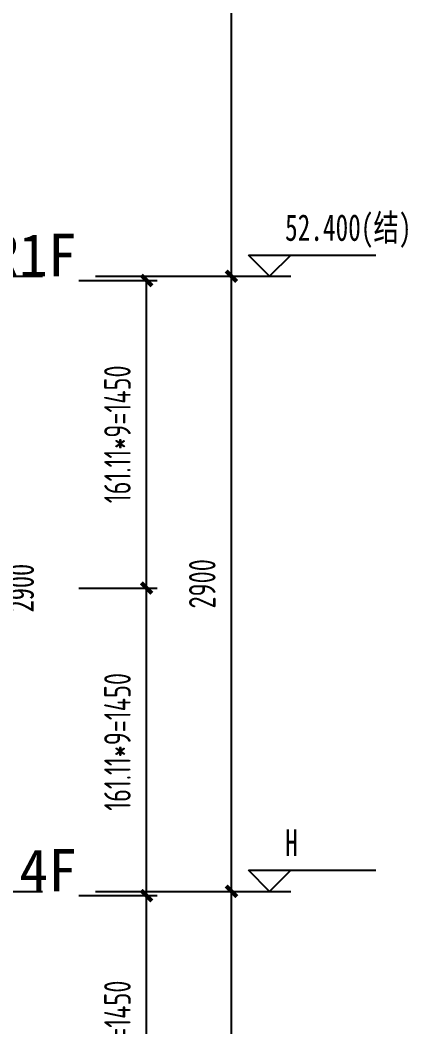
# Model space of a CAD drawing. Extents: x -678900 to 2378000, y 0 to 1840591.
# Drawn here: x -127215 to -125388, y 690882 to 695628 of the extents above; entities that cross this region are included whole.
import ezdxf

# ---------------------------------------------------------------- set-up
doc = ezdxf.new("R2010")
doc.units = 0
doc.header["$LTSCALE"] = 1000
doc.header["$MEASUREMENT"] = 0
doc.header["$PDMODE"] = 1
doc.linetypes.add('CENTER', pattern=[2, 1.25, -0.25, 0.25, -0.25])
doc.layers.get('0').update_dxf_attribs({"linetype": 'CONTINUOUS'})
doc.layers.get('DEFPOINTS').update_dxf_attribs({"color": 8, "linetype": 'CONTINUOUS'})
doc.layers.add('A-DIMS-OTSD-XK', color=61, linetype='CONTINUOUS', lineweight=40)
for name, color, linetype in [('AD-AXIS-AXIS', 1, 'CENTER'), ('AD-AXIS-DIMS', 3, 'CONTINUOUS'), ('AD-DIMS-INSD', 73, 'CONTINUOUS'), ('AD-LEVL-HIGH', 61, 'CONTINUOUS'), ('C-XREF-INT', 7, 'CONTINUOUS')]:
    doc.layers.add(name, color=color, linetype=linetype)
doc.styles.add('TH-STYLE1', font='', dxfattribs={"width": 0.7})
doc.styles.add('TH-STYLE2', font='', dxfattribs={"width": 0.7})
doc.styles.add('TH-STYLE3', font='TSSDENG', dxfattribs={"width": 0.7, "bigfont": 'TSSDCHN'})
doc.styles.add('仿宋字体50', font='', dxfattribs={"width": 0.7, "height": 120})
doc.styles.get('TH-STYLE1').set_extended_font_data('SimSun')
doc.styles.get('TH-STYLE2').set_extended_font_data('SimSun')
doc.styles.get('仿宋字体50').set_extended_font_data('SimSun')
doc.dimstyles.new('TH-DIM50', dxfattribs={"dimscale": 50, "dimtxt": 2.5, "dimasz": 1, "dimexe": 1, "dimexo": 1, "dimgap": 1.5, "dimtad": 1, "dimdec": 0, "dimdsep": 46, "dimtxsty": 'TH-STYLE3', "dimblk1": 'ARCHTICK', "dimblk2": 'ARCHTICK', "dimsah": 1, "dimcen": -1, "dimclrd": 256, "dimclre": 256, "dimclrt": 256, "dimazin": 0, "dimtfac": 1, "dimtdec": 0, "dimtix": 1, "dimtmove": 2, "dimatfit": 0, "dimldrblk": 'ARCHTICK', "dimfxl": 0, "dimtolj": 1, "dimtzin": 0, "dimlwd": -1, "dimlwe": -1, "dimarcsym": 0})
doc.dimstyles.new('TH-DIM50-CAD-REVIT', dxfattribs={"dimscale": 100, "dimtxt": 120, "dimasz": 0.5, "dimexe": 0.75, "dimexo": 0.5, "dimgap": 0.5, "dimtad": 1, "dimdec": 0, "dimdsep": 46, "dimtxsty": '仿宋字体50', "dimblk1": 'ARCHTICK', "dimblk2": 'ARCHTICK', "dimsah": 1, "dimcen": -1, "dimclrd": 256, "dimclre": 256, "dimclrt": 256, "dimazin": 0, "dimtfac": 1, "dimtdec": 0, "dimtix": 1, "dimtmove": 2, "dimatfit": 0, "dimldrblk": 'ARCHTICK', "dimfxl": 0, "dimtolj": 1, "dimtzin": 0, "dimlwd": -1, "dimlwe": -1, "dimarcsym": 0})

# ---------------------------------------------------------------- blocks, each defined once
blk = doc.blocks.new('_ArchTick')
at = {"color": 0, "linetype": 'ByBlock', "const_width": 0.4}
blk.add_lwpolyline([(-0.5, -0.5), (0.5, 0.5)], dxfattribs=at)
blk = doc.blocks.new('*D309')
at = {"layer": 'A-DIMS-OTSD-XK'}
for p, q in [((2760, -50), (2760, 2950)), ((2460, 2900), (2860, 2900)), ((2460, 0), (2860, 0))]:
    blk.add_line(p, q, dxfattribs=at)
at = {"layer": 'DEFPOINTS', "color": 0}
for p in [(2360, 2900), (2760, 2900), (2360, 0)]:
    blk.add_point(p, dxfattribs=at)
at = {"layer": 'A-DIMS-OTSD-XK', "xscale": 50, "yscale": 50, "zscale": 50}
for p, rotation in [((2760, 2900), 90), ((2760, 0), 270)]:
    blk.add_blockref('_ArchTick', p, dxfattribs=dict(at, rotation=rotation))
at = {"layer": 'A-DIMS-OTSD-XK', "insert": (2910, 1450), "char_height": 120, "attachment_point": 5, "rotation": 90, "style": '仿宋字体50'}
blk.add_mtext('\\A1;2900', dxfattribs=at)
blk = doc.blocks.new('*D292')
at = {"layer": 'A-DIMS-OTSD-XK'}
for p, q in [((2760, -50), (2760, 2950)), ((2460, 2900), (2860, 2900)), ((2460, 0), (2860, 0))]:
    blk.add_line(p, q, dxfattribs=at)
at = {"layer": 'DEFPOINTS', "color": 0}
for p in [(2360, 2900), (2760, 2900), (2360, 0)]:
    blk.add_point(p, dxfattribs=at)
at = {"layer": 'A-DIMS-OTSD-XK', "xscale": 50, "yscale": 50, "zscale": 50}
for p, rotation in [((2760, 2900), 90), ((2760, 0), 270)]:
    blk.add_blockref('_ArchTick', p, dxfattribs=dict(at, rotation=rotation))
at = {"layer": 'A-DIMS-OTSD-XK', "insert": (2910, 1450), "char_height": 120, "attachment_point": 5, "rotation": 90, "style": '仿宋字体50'}
blk.add_mtext('\\A1;2900', dxfattribs=at)
blk = doc.blocks.new('DXMX_View_SectionJoint_DEFAULT_191024095657574386')
at = {"layer": 'DEFPOINTS', "style": 'TH-STYLE2'}
for s, p in [('R1F', (-7097, 18474.975163)), ('R1F', (-7097, 18474.975163)), ('R1F', (-7097, 18474.975163)), ('4F', (-6958.915035, 15574.975163)), ('4F', (-6958.915035, 15574.975163)), ('4F', (-6958.915035, 15574.975163))]:
    blk.add_text(s, height=200, dxfattribs=at).set_placement(p)
blk = doc.blocks.new('*U64')
for p, q in [((-200, 200), (200, 200)), ((0, 0), (-200, 200)), ((200, 200), (0, 0)), ((200, 200), (1000, 200)), ((-200, 0), (200, 0))]:
    blk.add_line(p, q)
at = {"style": 'TH-STYLE1', "width": 0.7}
blk.add_attdef('标高', (280.1, 334), '', height=250, dxfattribs=at)
blk = doc.blocks.new('*D1115')
at = {"layer": 'AD-DIMS-INSD'}
for p, q in [((11190, 13630), (11559.1, 13630)), ((11509.1, 12180), (11509.1, 13630)), ((11190, 12180), (11559.1, 12180))]:
    blk.add_line(p, q, dxfattribs=at)
at = {"layer": 'DEFPOINTS', "color": 0}
for p in [(11140, 13630), (11509.1, 13630), (11140, 12180)]:
    blk.add_point(p, dxfattribs=at)
at = {"layer": 'AD-DIMS-INSD', "xscale": 50, "yscale": 50, "zscale": 50}
for p, rotation in [((11509.1, 13630), 90), ((11509.1, 12180), 270)]:
    blk.add_blockref('_ArchTick', p, dxfattribs=dict(at, rotation=rotation))
at = {"layer": 'AD-DIMS-INSD', "insert": (11371.6, 12905), "char_height": 125, "attachment_point": 5, "rotation": 90, "style": 'TH-STYLE3'}
blk.add_mtext('\\A1;161.11*9=1450', dxfattribs=at)
blk = doc.blocks.new('*D1116')
at = {"layer": 'AD-DIMS-INSD'}
for p, q in [((11190, 15080), (11559.1, 15080)), ((11509.1, 13630), (11509.1, 15080)), ((11190, 13630), (11559.1, 13630))]:
    blk.add_line(p, q, dxfattribs=at)
at = {"layer": 'DEFPOINTS', "color": 0}
for p in [(11140, 15080), (11509.1, 15080), (11140, 13630)]:
    blk.add_point(p, dxfattribs=at)
at = {"layer": 'AD-DIMS-INSD', "xscale": 50, "yscale": 50, "zscale": 50}
for p, rotation in [((11509.1, 15080), 90), ((11509.1, 13630), 270)]:
    blk.add_blockref('_ArchTick', p, dxfattribs=dict(at, rotation=rotation))
at = {"layer": 'AD-DIMS-INSD', "insert": (11371.6, 14355), "char_height": 125, "attachment_point": 5, "rotation": 90, "style": 'TH-STYLE3'}
blk.add_mtext('\\A1;161.11*9=1450', dxfattribs=at)
blk = doc.blocks.new('*D1117')
at = {"layer": 'AD-DIMS-INSD'}
for p, q in [((11190, 16530), (11559.1, 16530)), ((11509.1, 15080), (11509.1, 16530)), ((11190, 15080), (11559.1, 15080))]:
    blk.add_line(p, q, dxfattribs=at)
at = {"layer": 'DEFPOINTS', "color": 0}
for p in [(11140, 16530), (11509.1, 16530), (11140, 15080)]:
    blk.add_point(p, dxfattribs=at)
at = {"layer": 'AD-DIMS-INSD', "xscale": 50, "yscale": 50, "zscale": 50}
for p, rotation in [((11509.1, 16530), 90), ((11509.1, 15080), 270)]:
    blk.add_blockref('_ArchTick', p, dxfattribs=dict(at, rotation=rotation))
at = {"layer": 'AD-DIMS-INSD', "insert": (11371.6, 15805), "char_height": 125, "attachment_point": 5, "rotation": 90, "style": 'TH-STYLE3'}
blk.add_mtext('\\A1;161.11*9=1450', dxfattribs=at)
blk = doc.blocks.new('*D1142')
at = {"layer": 'AD-AXIS-DIMS', "ltscale": 0.5}
for p, q in [((11354.4, 13650), (11959.1, 13650)), ((11909.1, 10750), (11909.1, 13650)), ((11354.4, 10750), (11959.1, 10750))]:
    blk.add_line(p, q, dxfattribs=at)
at = {"layer": 'DEFPOINTS', "color": 0, "ltscale": 0.5}
for p in [(11304.4, 13650), (11909.1, 13650), (11304.4, 10750)]:
    blk.add_point(p, dxfattribs=at)
at = {"layer": 'AD-AXIS-DIMS', "ltscale": 0.5, "xscale": 50, "yscale": 50, "zscale": 50}
for p, rotation in [((11909.1, 13650), 90), ((11909.1, 10750), 270)]:
    blk.add_blockref('_ArchTick', p, dxfattribs=dict(at, rotation=rotation))
at = {"layer": 'AD-AXIS-DIMS', "ltscale": 0.5, "insert": (11771.6, 12200), "char_height": 125, "attachment_point": 5, "rotation": 90, "style": 'TH-STYLE3'}
blk.add_mtext('\\A1;2900', dxfattribs=at)
blk = doc.blocks.new('*D1143')
at = {"layer": 'AD-AXIS-DIMS', "ltscale": 0.5}
for p, q in [((11354.4, 16550), (11959.1, 16550)), ((11909.1, 13650), (11909.1, 16550)), ((11354.4, 13650), (11959.1, 13650))]:
    blk.add_line(p, q, dxfattribs=at)
at = {"layer": 'DEFPOINTS', "color": 0, "ltscale": 0.5}
for p in [(11304.4, 16550), (11909.1, 16550), (11304.4, 13650)]:
    blk.add_point(p, dxfattribs=at)
at = {"layer": 'AD-AXIS-DIMS', "ltscale": 0.5, "xscale": 50, "yscale": 50, "zscale": 50}
for p, rotation in [((11909.1, 16550), 90), ((11909.1, 13650), 270)]:
    blk.add_blockref('_ArchTick', p, dxfattribs=dict(at, rotation=rotation))
at = {"layer": 'AD-AXIS-DIMS', "ltscale": 0.5, "insert": (11771.6, 15100), "char_height": 125, "attachment_point": 5, "rotation": 90, "style": 'TH-STYLE3'}
blk.add_mtext('\\A1;2900', dxfattribs=at)
blk = doc.blocks.new('*D1169')
at = {"layer": 'AD-AXIS-DIMS', "ltscale": 0.5}
for p, q in [((11354.4, 21050), (11959.1, 21050)), ((11909.1, 16550), (11909.1, 21050)), ((11354.4, 16550), (11959.1, 16550))]:
    blk.add_line(p, q, dxfattribs=at)
at = {"layer": 'DEFPOINTS', "color": 0, "ltscale": 0.5}
for p in [(11304.4, 21050), (11909.1, 21050), (11304.4, 16550)]:
    blk.add_point(p, dxfattribs=at)
at = {"layer": 'AD-AXIS-DIMS', "ltscale": 0.5, "xscale": 50, "yscale": 50, "zscale": 50}
for p, rotation in [((11909.1, 21050), 90), ((11909.1, 16550), 270)]:
    blk.add_blockref('_ArchTick', p, dxfattribs=dict(at, rotation=rotation))
at = {"layer": 'AD-AXIS-DIMS', "ltscale": 0.5, "insert": (11771.6, 18800), "char_height": 125, "attachment_point": 5, "rotation": 90, "style": 'TH-STYLE3'}
blk.add_mtext('\\A1;4500', dxfattribs=at)
blk = doc.blocks.new('3_190929164626709189')
at = {"layer": 'A-DIMS-OTSD-XK'}
dim = blk.add_linear_dim(base=(2760, 2900), p1=(2360, 0), p2=(2360, 2900), angle=90, text='2900', dimstyle='TH-DIM50-CAD-REVIT', override={"dimtxt": 3, "dimexe": 1, "dimdle": 0.5}, dxfattribs=at)
dim.commit()
dim.dimension.update_dxf_attribs({"geometry": '*D309', "text_midpoint": (2910, 1450), "dimtype": 161})
blk = doc.blocks.new('4_190929170708574657')
at = {"layer": 'A-DIMS-OTSD-XK'}
dim = blk.add_linear_dim(base=(2760, 2900), p1=(2360, 0), p2=(2360, 2900), angle=90, text='2900', dimstyle='TH-DIM50-CAD-REVIT', override={"dimtxt": 3, "dimexe": 1, "dimdle": 0.5}, dxfattribs=at)
dim.commit()
dim.dimension.update_dxf_attribs({"geometry": '*D292', "text_midpoint": (2910, 1450), "dimtype": 161})
blk = doc.blocks.new('LT_190929163110947122')
blk.add_blockref('3_190929164626709189', (0, 5960))
blk.add_blockref('4_190929170708574657', (0, 8860))
blk = doc.blocks.new('楼梯剖面标高')
at = {"layer": 'AD-AXIS-AXIS'}
for p, q in [((3268, 16550), (12009.1, 16550)), ((3268, 13650), (12009.1, 13650))]:
    blk.add_line(p, q, dxfattribs=at)
at = {"layer": 'AD-LEVL-HIGH'}
ref = blk.add_blockref('*U64', (12089.1, 16550), dxfattribs=dict(at, xscale=0.5, yscale=0.5, zscale=0.5))
ref.add_attrib('标高', '52.400(结)', (12161.6, 16717), dxfattribs={"layer": '0', "height": 125, "style": 'TH-STYLE1', "width": 0.7})
ref = blk.add_blockref('*U64', (12089.1, 13650), dxfattribs=dict(at, xscale=0.5, yscale=0.5, zscale=0.5))
ref.add_attrib('标高', 'H', (12161.6, 13817), dxfattribs={"layer": '0', "height": 125, "style": 'TH-STYLE1', "width": 0.7})
at = {"layer": 'AD-AXIS-DIMS', "ltscale": 0.5}
for p1, p2, picture, middle in [((11304.4, 16550), (11304.4, 21050), '*D1169', (11771.6, 18800)), ((11304.4, 13650), (11304.4, 16550), '*D1143', (11771.6, 15100)), ((11304.4, 10750), (11304.4, 13650), '*D1142', (11771.6, 12200))]:
    dim = blk.add_aligned_dim(p1=p1, p2=p2, distance=-604.6, dimstyle='TH-DIM50', dxfattribs=at)
    dim.commit()
    dim.dimension.update_dxf_attribs({"geometry": picture, "text_midpoint": middle})
at = {"layer": 'AD-DIMS-INSD'}
for p1, p2, picture, middle in [((11140, 15080), (11140, 16530), '*D1117', (11371.6, 15805)), ((11140, 13630), (11140, 15080), '*D1116', (11371.6, 14355)), ((11140, 12180), (11140, 13630), '*D1115', (11371.6, 12905))]:
    dim = blk.add_aligned_dim(p1=p1, p2=p2, distance=-369.1, text='161.11*9=1450', dimstyle='TH-DIM50', dxfattribs=at)
    dim.commit()
    dim.dimension.update_dxf_attribs({"geometry": picture, "text_midpoint": middle})

msp = doc.modelspace()

# ---------------------------------------------------------------- block references
msp.add_blockref('DXMX_View_SectionJoint_DEFAULT_191024095657574386', (-120260.1, 675945.8))

# ---------------------------------------------------------------- next in the draw order: block references
msp.add_blockref('LT_190929163110947122', (-130120.1, 682640.8))

# ---------------------------------------------------------------- next in the draw order: block references
at = {"layer": 'C-XREF-INT'}
msp.add_blockref('楼梯剖面标高', (-138128.1, 677870.8), dxfattribs=at)

doc.saveas('drawing.dxf')
